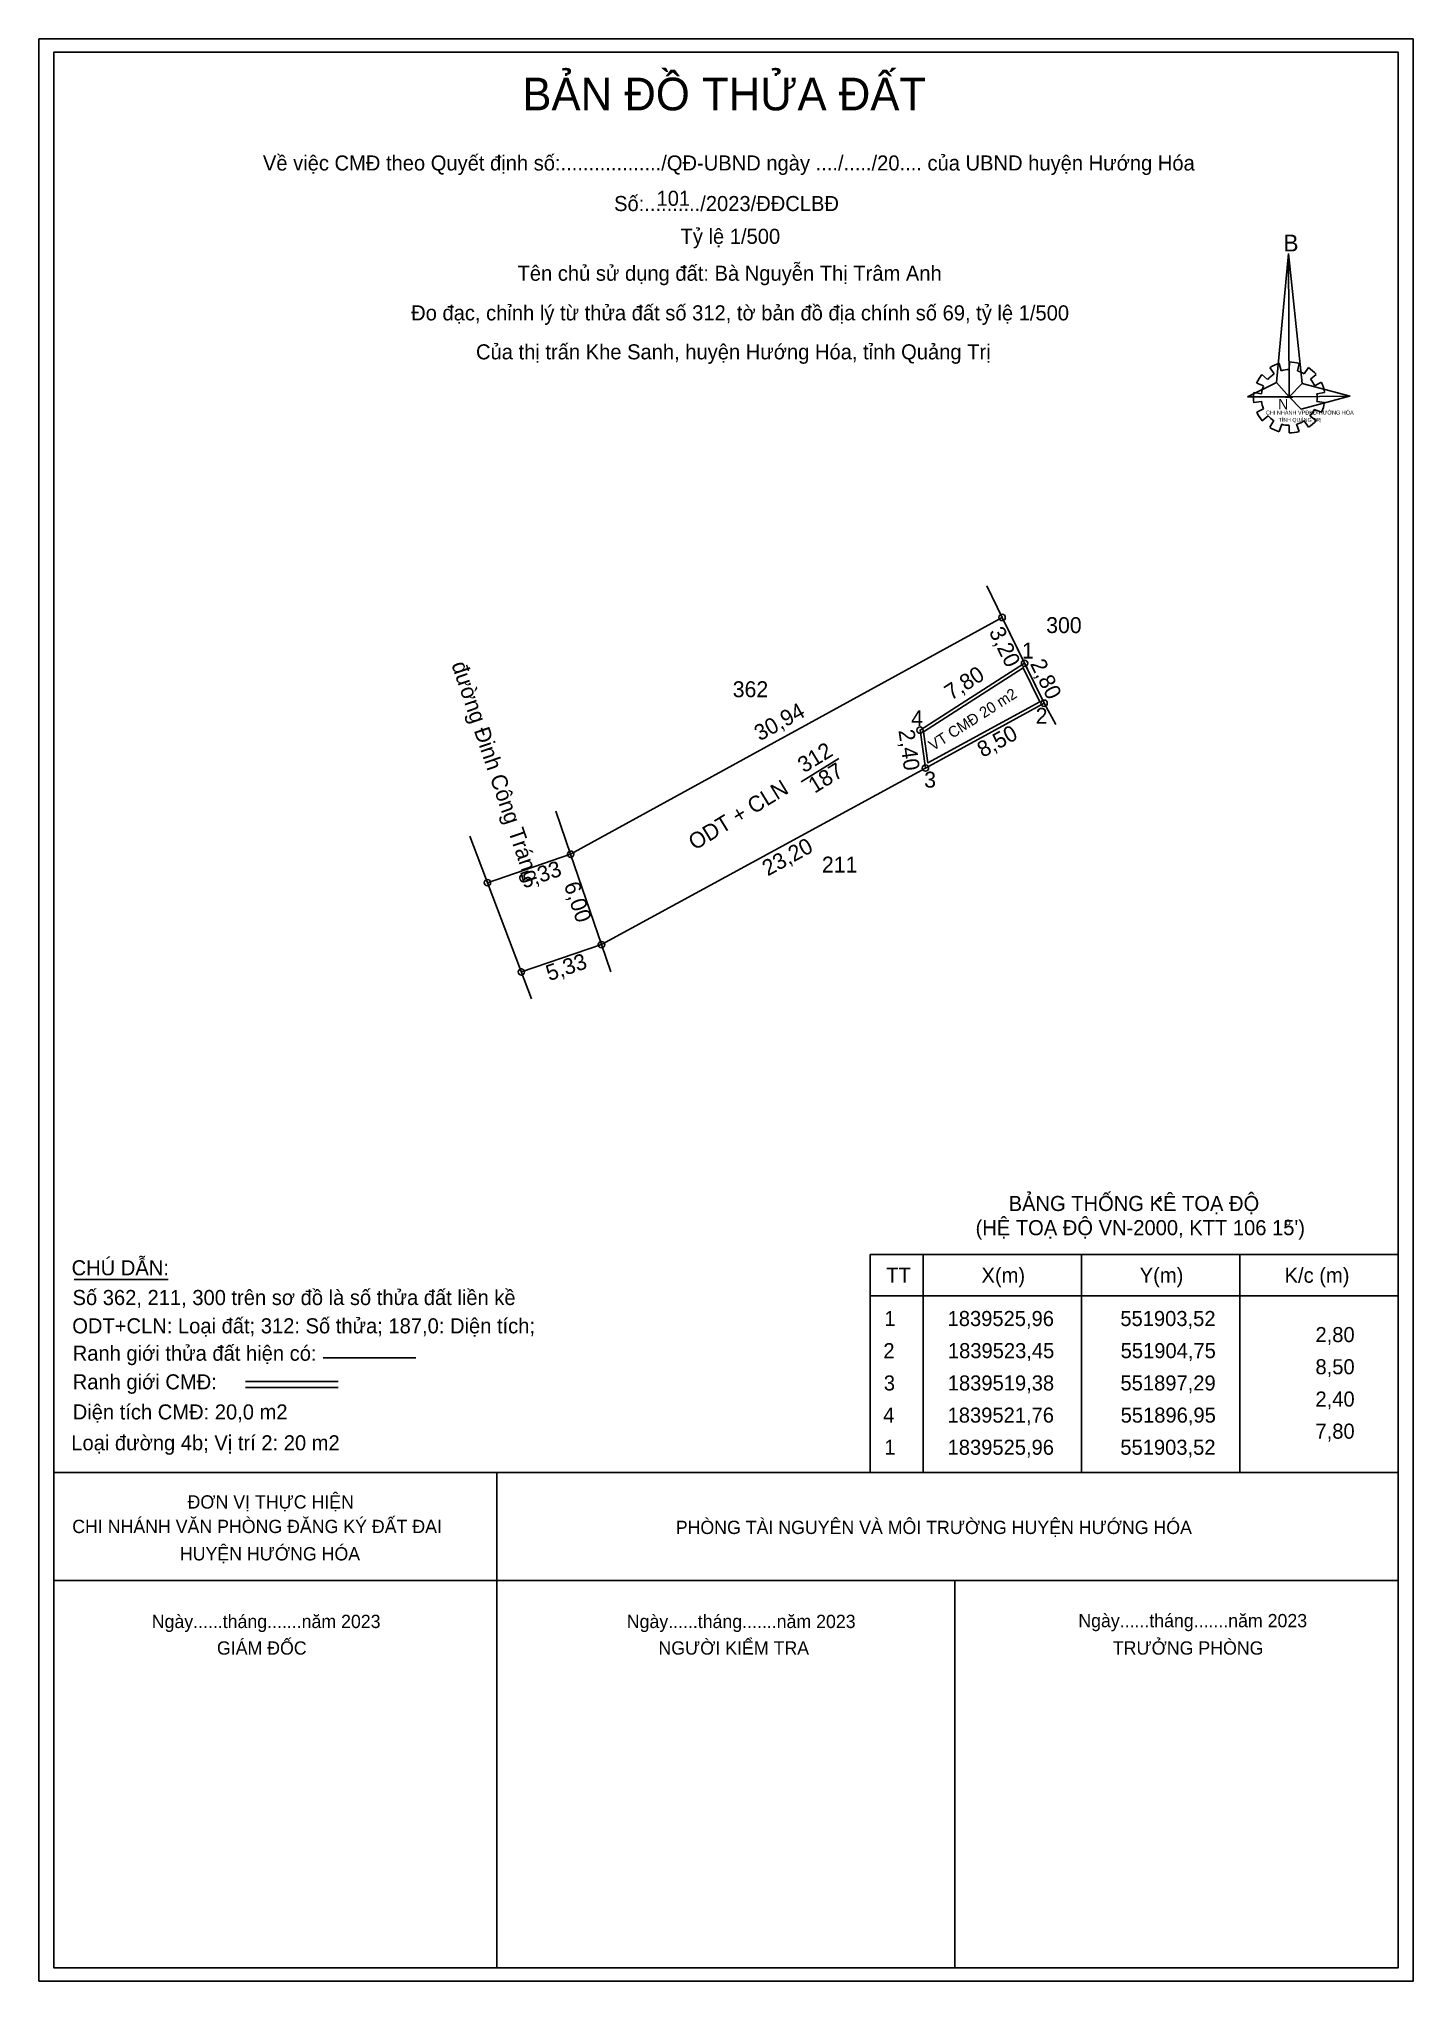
# Model space of a CAD drawing. Extents: x 551842 to 551928, y 1839443 to 1839565.
import ezdxf

# ---------------------------------------------------------------- set-up
doc = ezdxf.new("R2010")
doc.units = 0
for name, color, linetype in [('Level 1', 7, 'Continuous'), ('Level 10', 7, 'Continuous'), ('Level 16', 7, 'Continuous'), ('Level 20', 7, 'Continuous'), ('Level 22', 7, 'Continuous'), ('Level 23', 7, 'Continuous'), ('Level 5', 7, 'Continuous'), ('Level 50', 7, 'Continuous'), ('Level 59', 7, 'Continuous')]:
    doc.layers.add(name, color=color, linetype=linetype)

msp = doc.modelspace()

# ---------------------------------------------------------------- linework, layer by layer
at = {"layer": 'Level 1'}
for p, q in [((551919.21, 1839544.15), (551918.95, 1839544.54)), ((551919.54, 1839544.81), (551919.66, 1839544.34)), ((551920.15, 1839544.42), (551920.17, 1839544.91)), ((551920.79, 1839544.81), (551920.68, 1839544.33)), ((551921.11, 1839544.15), (551921.38, 1839544.54)), ((551918.55, 1839543.39), (551918.12, 1839543.57)), ((551918.44, 1839544.12), (551918.8, 1839543.8)), ((551921.86, 1839544.12), (551921.49, 1839543.81)), ((551921.75, 1839543.4), (551922.19, 1839543.62)), ((551917.93, 1839542.98), (551918.41, 1839542.9)), ((551918.41, 1839542.42), (551917.93, 1839542.34)), ((551918.12, 1839541.75), (551918.55, 1839541.96)), ((551919.92, 1839542.69), (551920.39, 1839542.69)), ((551922.2, 1839541.74), (551921.74, 1839541.91)), ((551922.39, 1839542.98), (551921.9, 1839542.9)), ((551921.9, 1839542.42), (551922.39, 1839542.34)), ((551922.39, 1839542.52), (551922.39, 1839542.52)), ((551922.39, 1839542.52), (551922.39, 1839542.52)), ((551918.84, 1839541.51), (551918.47, 1839541.2)), ((551918.95, 1839540.79), (551919.19, 1839541.22)), ((551919.69, 1839540.99), (551919.54, 1839540.52)), ((551920.15, 1839540.44), (551920.15, 1839540.91)), ((551920.63, 1839540.99), (551920.78, 1839540.53)), ((551921.38, 1839540.79), (551921.11, 1839541.2)), ((551921.47, 1839541.5), (551921.86, 1839541.21))]:
    msp.add_line(p, q, dxfattribs=at)
for points in [[(551920.12, 1839551.71), (551920.15, 1839542.7), (551919.37, 1839543.6)], [(551920.12, 1839551.71), (551920.15, 1839542.7), (551920.98, 1839543.54)], [(551917.54, 1839542.7), (551919.37, 1839543.6), (551920.15, 1839542.7)], [(551923.99, 1839542.74), (551920.15, 1839542.7), (551920.98, 1839543.54)], [(551923.96, 1839542.75), (551920.91, 1839541.93), (551920.15, 1839542.7)]]:
    msp.add_lwpolyline(points, close=True, dxfattribs=at)
for centre, major_axis, start_param, end_param in [((551920.16, 1839542.67), (2.24, 0), 1.84956, 2.139009), ((551920.16, 1839542.67), (1.76, 0), 1.569856, 1.856111), ((551920.16, 1839542.67), (2.24, 0), 1.279242, 1.563322), ((551920.16, 1839542.67), (1.76, 0), 1.002709, 1.275562), ((551920.16, 1839542.67), (2.24, 0), 0.710562, 0.996872), ((551920.16, 1839542.67), (2.24, 0), 2.439582, 2.724002), ((551920.16, 1839542.67), (1.76, 0), 2.723685, 3.015158), ((551920.16, 1839542.67), (1.76, 0), 2.133735, 2.444963), ((551920.16, 1839542.67), (1.76, 0), 0.426784, 0.706465), ((551920.16, 1839542.67), (2.24, 0), 0.139051, 0.433933), ((551920.15, 1839542.64), (1.88, -1.22), 3.569886, 3.856919), ((551920.16, 1839542.67), (1.76, 0), 3.2823, 3.561051), ((551920.16, 1839542.67), (1.76, 0), 5.549695, 5.830716), ((551920.16, 1839542.67), (1.76, 0), 6.135584, 6.416185), ((551920.16, 1839542.67), (2.24, 0), 5.849798, 6.138396), ((551920.16, 1839542.67), (2.24, 0), 3.569886, 3.856919), ((551920.16, 1839542.67), (1.76, 0), 3.860776, 4.132583), ((551920.15, 1839542.66), (2.24, 0), 4.147091, 4.436593), ((551920.16, 1839542.67), (1.76, 0), 4.438547, 4.71314), ((551920.16, 1839542.67), (1.76, 0), 4.990871, 5.284602), ((551920.16, 1839542.67), (2.24, 0), 5.285614, 5.570855), ((551920.16, 1839542.67), (2.24, 0), 4.71301, 4.997611)]:
    msp.add_ellipse(centre, major_axis=major_axis, ratio=0.995001, start_param=start_param, end_param=end_param, dxfattribs=at)
at = {"layer": 'Level 10'}
for points in [[(551897.29, 1839519.38), (551876.92, 1839508.28), (551874.98, 1839513.96), (551902.11, 1839528.84), (551903.52, 1839525.96)], [(551904.75, 1839523.45), (551897.29, 1839519.38), (551896.95, 1839521.76), (551903.52, 1839525.96), (551904.75, 1839523.45)]]:
    msp.add_lwpolyline(points, dxfattribs=at)
at = {"layer": 'Level 16'}
for p, q in [((551901.14, 1839530.83), (551902.11, 1839528.84)), ((551902.11, 1839528.84), (551874.98, 1839513.96)), ((551902.11, 1839528.84), (551904.75, 1839523.45)), ((551905.49, 1839522.11), (551904.75, 1839523.45)), ((551874.05, 1839516.67), (551874.98, 1839513.96)), ((551869.75, 1839512.17), (551874.98, 1839513.96)), ((551874.98, 1839513.96), (551876.92, 1839508.28)), ((551871.88, 1839506.56), (551876.92, 1839508.28)), ((551876.92, 1839508.28), (551877.5, 1839506.58))]:
    msp.add_line(p, q, dxfattribs=at)
for points in [[(551904.49, 1839523.53), (551897.44, 1839519.7), (551897.17, 1839521.66), (551903.44, 1839525.68), (551904.49, 1839523.53)], [(551889.47, 1839518.52), (551891.85, 1839519.98)]]:
    msp.add_lwpolyline(points, dxfattribs=at)
at = {"layer": 'Level 20'}
for centre in [(551902.11, 1839528.84), (551903.52, 1839525.96), (551903.52, 1839525.96), (551903.52, 1839525.96), (551904.75, 1839523.45), (551896.95, 1839521.76), (551897.29, 1839519.38), (551897.29, 1839519.38), (551897.29, 1839519.38), (551874.98, 1839513.96), (551869.75, 1839512.17), (551876.92, 1839508.28), (551871.88, 1839506.56)]:
    msp.add_circle(centre, 0.2, dxfattribs=at)
msp.add_ellipse((551912.01, 1839492.26), major_axis=(0.108, 0), ratio=0.89651, dxfattribs=at)
at = {"layer": 'Level 22'}
for p, q in [((551843.77, 1839487.23), (551849.67, 1839487.23)), ((551859.41, 1839482.31), (551865.25, 1839482.31)), ((551854.53, 1839480.82), (551860.37, 1839480.82)), ((551854.53, 1839480.45), (551860.37, 1839480.45)), ((551842.48, 1839475.11), (551927.02, 1839475.11)), ((551870.34, 1839458.51), (551870.34, 1839475.11)), ((551842.48, 1839468.32), (551870.34, 1839468.32)), ((551870.34, 1839468.32), (551899.14, 1839468.32)), ((551899.14, 1839468.32), (551927.02, 1839468.32)), ((551899.14, 1839443.98), (551899.14, 1839468.32)), ((551842.48, 1839458.51), (551842.48, 1839463.9)), ((551927.02, 1839458.51), (551927.02, 1839463.9)), ((551870.34, 1839443.98), (551870.34, 1839458.51)), ((551870.34, 1839443.98), (551899.14, 1839443.98))]:
    msp.add_line(p, q, dxfattribs=at)
for points in [[(551927.96, 1839565.2), (551927.96, 1839443.14), (551841.54, 1839443.14), (551841.54, 1839565.2), (551927.96, 1839565.2)], [(551927.02, 1839463.9), (551927.02, 1839564.36), (551842.48, 1839564.36), (551842.48, 1839463.9)], [(551842.48, 1839458.51), (551842.48, 1839443.98), (551870.34, 1839443.98)], [(551899.14, 1839443.98), (551927.02, 1839443.98), (551927.02, 1839458.51)]]:
    msp.add_lwpolyline(points, dxfattribs=at)
at = {"layer": 'Level 23'}
msp.add_lwpolyline([(551868.63, 1839515.1), (551872.51, 1839504.88)], dxfattribs=at)
at = {"layer": 'Level 59'}
for p, q in [((551893.82, 1839488.8), (551927.02, 1839488.8)), ((551893.82, 1839488.8), (551893.82, 1839475.11)), ((551897.14, 1839488.8), (551897.14, 1839475.11)), ((551907.1, 1839488.8), (551907.1, 1839475.11)), ((551917.06, 1839488.8), (551917.06, 1839475.11)), ((551927.02, 1839489.23), (551927.02, 1839476.72)), ((551893.82, 1839486.21), (551927.02, 1839486.21))]:
    msp.add_line(p, q, dxfattribs=at)

# ---------------------------------------------------------------- texts
at = {"layer": 'Level 1'}
for s, height, p in [('B', 1.06, (551919.8, 1839551.84)), ('CHI NHÁNH VPĐKĐ-HƯỚNG HÓA', 0.2498, (551918.7, 1839541.59)), ('N', 0.66, (551919.46, 1839541.92)), ('TỈNH QUẢNG TRỊ', 0.2387, (551919.5, 1839541.14))]:
    msp.add_text(s, height=height, dxfattribs=at).set_placement(p)
at = {"layer": 'Level 16'}
for s, p in [('300', (551904.88, 1839527.86)), ('362', (551885.17, 1839523.83)), ('211', (551890.78, 1839512.81))]:
    msp.add_text(s, height=1, dxfattribs=at).set_placement(p)
for s, rotation, p in [('đường Đinh Công Tráng', 288.8171, (551867.47, 1839525.89)), ('312', 31.4875, (551889.65, 1839519.04)), ('ODT + CLN ', 31.4875, (551882.78, 1839514.18)), ('187', 31.4875, (551890.32, 1839517.76)), ('5,33', 18.8576, (551872.03, 1839511.8)), ('5,33', 18.8576, (551873.63, 1839505.98))]:
    msp.add_text(s, height=1, rotation=rotation, dxfattribs=at).set_placement(p)
at = {"layer": 'Level 20'}
for s, p in [('1', (551903.36, 1839526.26)), ('4', (551896.39, 1839522.01)), ('2', (551904.22, 1839522.16)), ('3', (551897.21, 1839518.15))]:
    msp.add_text(s, height=1, dxfattribs=at).set_placement(p)
at = {"layer": 'Level 22'}
for s, height, p in [('BẢN ĐỒ THỬA ĐẤT', 2.0543, (551871.94, 1839560.71)), ('Về việc CMĐ theo Quyết định số:................../QĐ-UBND ngày ..../...../20.... của UBND huyện Hướng Hóa', 0.9466, (551855.63, 1839556.93)), ('Số:........../2023/ĐĐCLBĐ', 0.9466, (551877.71, 1839554.38)), ('101', 0.947, (551880.38, 1839554.71)), ('Tỷ lệ 1/500', 0.9466, (551881.89, 1839552.32)), ('Tên chủ sử dụng đất: Bà Nguyễn Thị Trâm Anh', 0.9466, (551871.64, 1839550)), ('Đo đạc, chỉnh lý từ thửa đất số 312, tờ bản đồ địa chính số 69, tỷ lệ 1/500', 0.9466, (551864.95, 1839547.51)), ('Của thị trấn Khe Sanh, huyện Hướng Hóa, tỉnh Quảng Trị', 0.9466, (551869.03, 1839545.06)), ('BẢNG THỐNG KÊ TOẠ ĐỘ', 0.9466, (551902.52, 1839491.54)), ("(HỆ TOẠ ĐỘ VN-2000, KTT 106 15')", 0.9466, (551900.44, 1839490.02)), ('o', 0.473, (551919.91, 1839490.64)), ('CHÚ DẪN:', 0.947, (551843.6, 1839487.5)), ('Số 362, 211, 300 trên sơ đồ là số thửa đất liền kề', 0.9466, (551843.66, 1839485.63)), ('ODT+CLN: Loại đất; 312: Số thửa; 187,0: Diện tích;', 0.9466, (551843.64, 1839483.85)), ('Ranh giới thửa đất hiện có:', 0.9466, (551843.67, 1839482.13)), ('Ranh giới CMĐ:', 0.9466, (551843.67, 1839480.33)), ('Diện tích CMĐ: 20,0 m2', 0.9466, (551843.67, 1839478.44)), ('Loại đường 4b; Vị trí 2: 20 m2', 0.9466, (551843.58, 1839476.5)), ('ĐƠN VỊ THỰC HIỆN', 0.8342, (551850.89, 1839472.84)), ('CHI NHÁNH VĂN PHÒNG ĐĂNG KÝ ĐẤT ĐAI', 0.8342, (551843.64, 1839471.3)), ('PHÒNG TÀI NGUYÊN VÀ MÔI TRƯỜNG HUYỆN HƯỚNG HÓA', 0.8342, (551881.59, 1839471.24)), ('HUYỆN HƯỚNG HÓA', 0.8342, (551850.41, 1839469.58)), ('Ngày......tháng.......năm 2023', 0.8342, (551848.64, 1839465.33)), ('Ngày......tháng.......năm 2023', 0.8342, (551878.51, 1839465.33)), ('Ngày......tháng.......năm 2023', 0.8342, (551906.9, 1839465.38)), ('GIÁM ĐỐC', 0.834, (551852.74, 1839463.66)), ('NGƯỜI KIỂM TRA', 0.8342, (551880.5, 1839463.66)), ('TRƯỞNG PHÒNG', 0.8342, (551909.07, 1839463.66))]:
    msp.add_text(s, height=height, dxfattribs=at).set_placement(p)
at = {"layer": 'Level 5'}
for s, height, rotation, p in [('3,20', 1, 296.0961, (551901.26, 1839527.95)), ('2,80', 1, 296.0947, (551903.85, 1839525.93)), ('7,80', 1, 32.6357, (551898.9, 1839523.6)), ('VT CMĐ 20 m2', 0.6891, 32.6357, (551897.77, 1839520.44)), ('30,94', 1, 28.7435, (551886.87, 1839521.05)), ('2,40', 1, 278.0693, (551895.59, 1839521.74)), ('8,50', 1, 28.5949, (551900.89, 1839520.01)), ('23,20', 1, 28.5945, (551887.37, 1839512.56)), ('6,00', 1, 288.8576, (551874.54, 1839512.04))]:
    msp.add_text(s, height=height, rotation=rotation, dxfattribs=at).set_placement(p)
at = {"layer": 'Level 50'}
for s, height, p in [(' 1', 0.947, (551894.35, 1839484.31)), (' 1839525,96', 0.9466, (551898.33, 1839484.31)), (' 551903,52', 0.947, (551909.19, 1839484.31)), (' 2', 0.947, (551894.29, 1839482.29)), (' 1839523,45', 0.9466, (551898.35, 1839482.29)), (' 551904,75', 0.947, (551909.21, 1839482.29)), (' 2,80', 0.947, (551921.46, 1839483.3)), (' 8,50', 0.947, (551921.46, 1839481.28)), (' 3', 0.947, (551894.32, 1839480.26)), (' 1839519,38', 0.9466, (551898.34, 1839480.26)), (' 551897,29', 0.947, (551909.2, 1839480.26)), (' 2,40', 0.947, (551921.46, 1839479.25)), (' 4', 0.947, (551894.28, 1839478.24)), (' 1839521,76', 0.9466, (551898.33, 1839478.24)), (' 551896,95', 0.947, (551909.21, 1839478.24)), (' 1', 0.947, (551894.35, 1839476.22)), (' 1839525,96', 0.9466, (551898.33, 1839476.22)), (' 551903,52', 0.947, (551909.19, 1839476.22)), (' 7,80', 0.947, (551921.46, 1839477.23))]:
    msp.add_text(s, height=height, dxfattribs=at).set_placement(p)
at = {"layer": 'Level 59'}
for s, p in [(' TT', (551894.47, 1839487.03)), (' X(m)', (551900.46, 1839487.03)), (' Y(m)', (551910.41, 1839487.03)), ('K/c (m)', (551919.87, 1839487.03))]:
    msp.add_text(s, height=0.947, dxfattribs=at).set_placement(p)

doc.saveas('drawing.dxf')
